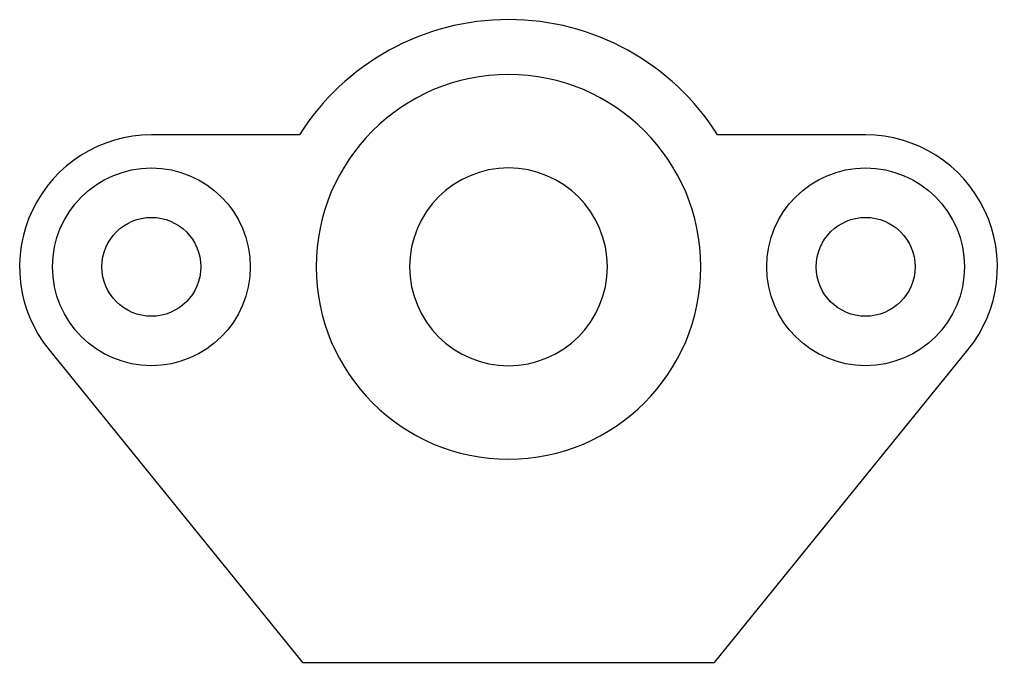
# Model space of a CAD drawing. Header units: millimetres. Extents: x -89 to 89, y -72 to 45.
import ezdxf

# ---------------------------------------------------------------- set-up
doc = ezdxf.new("R2010")
doc.units = ezdxf.units.MM
doc.layers.get('0').update_dxf_attribs({"true_color": 0xc2ced6})

msp = doc.modelspace()

# ---------------------------------------------------------------- linework, layer by layer
for points in [[(-37.5, -72), (0, -72), (37.5, -72), (83.64, -15.12, 0.631241), (65, 24), (38.07, 24, 0.257543), (0, 45, 0.257543), (-38.07, 24), (-65, 24, 0.631241), (-83.64, -15.12)], [(0, -35, 1), (0, 35, 1)], [(0, -18, 1), (0, 18, 1)]]:
    msp.add_lwpolyline(points, format="xyb", close=True)
for centre, radius in [((-65, 0), 18), ((65, 0), 18), ((-65, 0), 9), ((65, 0), 9)]:
    msp.add_circle(centre, radius)

doc.saveas('drawing.dxf')
